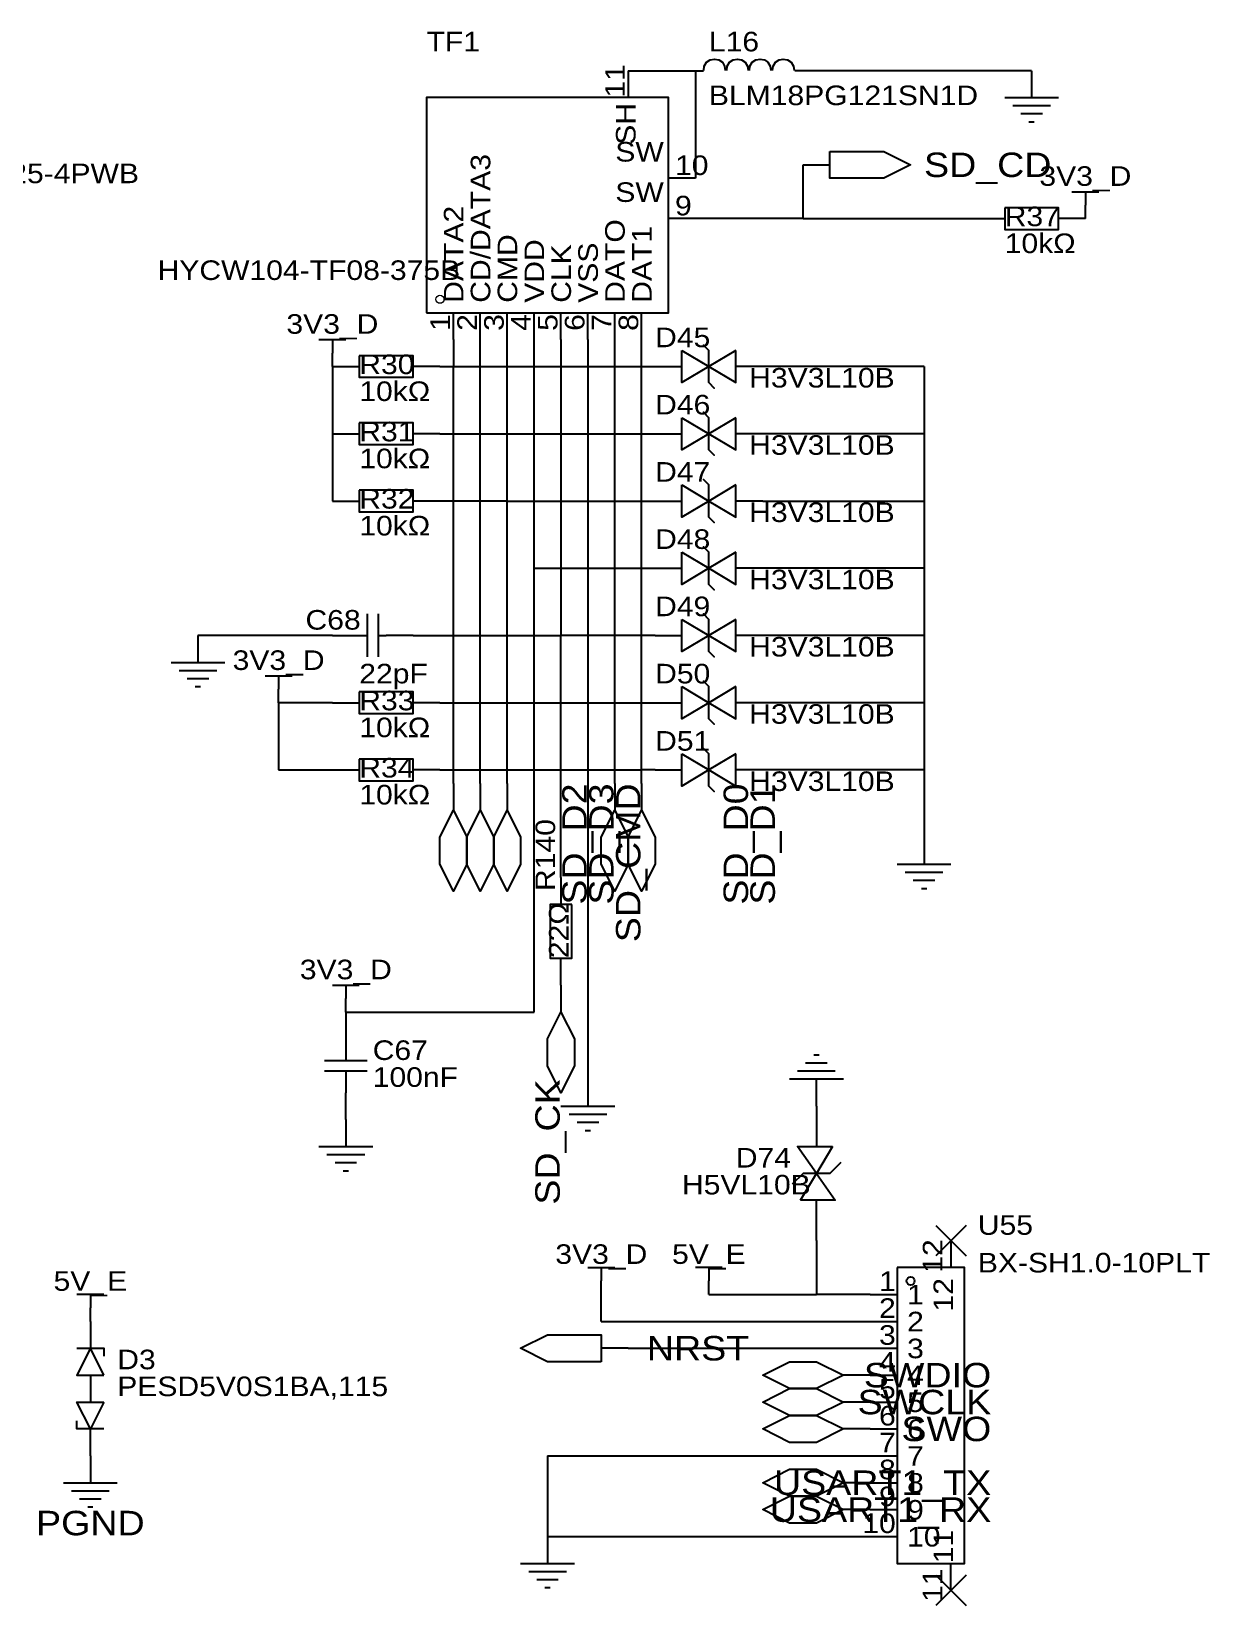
# Model space of a CAD drawing. Header units: millimetres. Extents: x 9 to 296, y 4 to 203.
# Drawn here: x 184.9 to 296.2, y 54.4 to 203.1 of the extents above; entities that cross this region are included whole.
import ezdxf
from ezdxf.enums import TextEntityAlignment as Align

# ---------------------------------------------------------------- set-up
doc = ezdxf.new("R2010")
doc.units = ezdxf.units.MM
doc.header["$MEASUREMENT"] = 0
doc.styles.get("Standard").update_dxf_attribs({"font": 'arial.ttf'})

msp = doc.modelspace()

# ---------------------------------------------------------------- linework, layer by layer
at = {"color": 1, "true_color": 0x880000}
for points in [[(241.3, 199.39), (241.3, 196.85)], [(247.65, 199.39), (248.41, 199.39)], [(257.81, 199.39), (257.05, 199.39)], [(279.4, 199.39), (279.4, 196.85)], [(257.81, 190.5), (260.35, 190.5)], [(247.65, 189.23), (245.11, 189.23)], [(284.48, 185.42), (284.48, 186.69)], [(247.65, 185.42), (245.11, 185.42)], [(274.32, 185.42), (276.86, 185.42)], [(284.48, 185.42), (281.94, 185.42)], [(224.79, 173.99), (224.79, 176.53)], [(227.33, 173.99), (227.33, 176.53)], [(229.87, 173.99), (229.87, 176.53)], [(232.41, 173.99), (232.41, 176.53)], [(234.95, 173.99), (234.95, 176.53)], [(237.49, 173.99), (237.49, 176.53)], [(240.03, 173.99), (240.03, 176.53)], [(242.57, 173.99), (242.57, 176.53)], [(213.36, 171.45), (213.36, 172.72)], [(213.36, 171.45), (215.9, 171.45)], [(223.52, 171.45), (220.98, 171.45)], [(243.84, 171.45), (246.38, 171.45)], [(254, 171.45), (251.46, 171.45)], [(213.36, 165.1), (215.9, 165.1)], [(223.52, 165.1), (220.98, 165.1)], [(243.84, 165.1), (246.38, 165.1)], [(254, 165.1), (251.46, 165.1)], [(213.36, 158.75), (215.9, 158.75)], [(223.52, 158.75), (220.98, 158.75)], [(243.84, 158.75), (246.38, 158.75)], [(254, 158.75), (251.46, 158.75)], [(243.84, 152.4), (246.38, 152.4)], [(254, 152.4), (251.46, 152.4)], [(200.66, 146.05), (200.66, 143.51)], [(213.36, 146.05), (215.9, 146.05)], [(220.98, 146.05), (218.44, 146.05)], [(243.84, 146.05), (246.38, 146.05)], [(254, 146.05), (251.46, 146.05)], [(208.28, 139.7), (208.28, 140.97)], [(213.36, 139.7), (215.9, 139.7)], [(223.52, 139.7), (220.98, 139.7)], [(243.84, 139.7), (246.38, 139.7)], [(254, 139.7), (251.46, 139.7)], [(213.36, 133.35), (215.9, 133.35)], [(223.52, 133.35), (220.98, 133.35)], [(243.84, 133.35), (246.38, 133.35)], [(254, 133.35), (251.46, 133.35)], [(224.79, 132.08), (224.79, 129.54)], [(227.33, 132.08), (227.33, 129.54)], [(229.87, 132.08), (229.87, 129.54)], [(240.03, 132.08), (240.03, 129.54)], [(242.57, 132.08), (242.57, 129.54)], [(269.24, 127), (269.24, 124.46)], [(234.95, 123.19), (234.95, 120.65)], [(234.95, 113.03), (234.95, 115.57)], [(234.95, 113.03), (234.95, 110.49)], [(214.63, 110.49), (214.63, 111.76)], [(214.63, 110.49), (214.63, 107.95)], [(237.49, 104.14), (237.49, 101.6)], [(259.08, 101.6), (259.08, 104.14)], [(214.63, 100.33), (214.63, 102.87)], [(259.08, 101.6), (259.08, 97.79)], [(214.63, 100.33), (214.63, 97.79)], [(259.08, 88.9), (259.08, 92.71)], [(271.78, 88.9), (271.78, 86.36)], [(238.76, 83.82), (238.76, 85.09)], [(248.92, 83.82), (248.92, 85.09)], [(264.16, 83.82), (266.7, 83.82)], [(190.5, 81.28), (190.5, 82.55)], [(190.5, 81.28), (190.5, 78.74)], [(264.16, 81.28), (266.7, 81.28)], [(241.3, 78.74), (238.76, 78.74)], [(264.16, 78.74), (266.7, 78.74)], [(264.16, 76.2), (261.62, 76.2)], [(264.16, 76.2), (266.7, 76.2)], [(264.16, 73.66), (261.62, 73.66)], [(264.16, 73.66), (266.7, 73.66)], [(190.5, 68.58), (190.5, 71.12)], [(264.16, 71.12), (261.62, 71.12)], [(264.16, 71.12), (266.7, 71.12)], [(190.5, 68.58), (190.5, 66.04)], [(264.16, 68.58), (266.7, 68.58)], [(264.16, 66.04), (261.62, 66.04)], [(264.16, 66.04), (266.7, 66.04)], [(264.16, 63.5), (261.62, 63.5)], [(264.16, 63.5), (266.7, 63.5)], [(233.68, 60.96), (233.68, 58.42)], [(264.16, 60.96), (266.7, 60.96)], [(271.78, 55.88), (271.78, 58.42)]]:
    msp.add_lwpolyline(points, dxfattribs=at)
at = {"color": 1, "true_color": 0x008800}
for points in [[(241.3, 199.39), (247.65, 199.39)], [(247.65, 199.39), (247.65, 189.23)], [(279.4, 199.39), (257.81, 199.39)], [(257.81, 185.42), (257.81, 190.5)], [(257.81, 185.42), (247.65, 185.42)], [(257.81, 185.42), (274.32, 185.42)], [(224.79, 173.99), (224.79, 171.45)], [(227.33, 165.1), (227.33, 173.99)], [(229.87, 158.75), (229.87, 173.99)], [(232.41, 152.4), (232.41, 173.99)], [(234.95, 173.99), (234.95, 146.05)], [(237.49, 173.99), (237.49, 104.14)], [(240.03, 139.7), (240.03, 173.99)], [(242.57, 133.35), (242.57, 173.99)], [(213.36, 171.45), (213.36, 165.1)], [(223.52, 171.45), (224.79, 171.45)], [(224.79, 132.08), (224.79, 171.45)], [(224.79, 171.45), (243.84, 171.45)], [(269.24, 171.45), (254, 171.45)], [(269.24, 171.45), (269.24, 165.1)], [(213.36, 165.1), (213.36, 158.75)], [(223.52, 165.1), (227.33, 165.1)], [(227.33, 165.1), (243.84, 165.1)], [(227.33, 132.08), (227.33, 165.1)], [(269.24, 165.1), (254, 165.1)], [(269.24, 165.1), (269.24, 158.75)], [(229.87, 158.75), (223.52, 158.75)], [(229.87, 158.75), (243.84, 158.75)], [(229.87, 132.08), (229.87, 158.75)], [(254, 158.75), (269.24, 158.75)], [(269.24, 158.75), (269.24, 152.4)], [(232.41, 152.4), (243.84, 152.4)], [(232.41, 110.49), (232.41, 152.4)], [(269.24, 152.4), (254, 152.4)], [(269.24, 152.4), (269.24, 146.05)], [(213.36, 146.05), (200.66, 146.05)], [(220.98, 146.05), (234.95, 146.05)], [(234.95, 123.19), (234.95, 146.05)], [(243.84, 146.05), (234.95, 146.05)], [(269.24, 146.05), (254, 146.05)], [(269.24, 146.05), (269.24, 139.7)], [(208.28, 139.7), (208.28, 133.35)], [(213.36, 139.7), (208.28, 139.7)], [(223.52, 139.7), (240.03, 139.7)], [(240.03, 139.7), (243.84, 139.7)], [(240.03, 132.08), (240.03, 139.7)], [(269.24, 139.7), (254, 139.7)], [(269.24, 139.7), (269.24, 133.35)], [(208.28, 133.35), (213.36, 133.35)], [(223.52, 133.35), (242.57, 133.35)], [(243.84, 133.35), (242.57, 133.35)], [(242.57, 132.08), (242.57, 133.35)], [(269.24, 133.35), (254, 133.35)], [(269.24, 133.35), (269.24, 127)], [(214.63, 110.49), (232.41, 110.49)], [(259.08, 88.9), (259.08, 83.82)], [(238.76, 81.28), (238.76, 83.82)], [(248.92, 83.82), (259.08, 83.82)], [(264.16, 83.82), (259.08, 83.82)], [(238.76, 81.28), (264.16, 81.28)], [(241.3, 78.74), (264.16, 78.74)], [(233.68, 68.58), (233.68, 60.96)], [(233.68, 68.58), (264.16, 68.58)], [(233.68, 60.96), (264.16, 60.96)]]:
    msp.add_lwpolyline(points, dxfattribs=at)
at = {"color": 1, "true_color": 0xa00000}
for points in [[(248.44, 199.4), (248.49, 199.82), (248.71, 200.18), (249.05, 200.41), (249.45, 200.49), (249.86, 200.41), (250.2, 200.18), (250.41, 199.82), (250.46, 199.4)], [(250.6, 199.41), (250.65, 199.82), (250.87, 200.18), (251.21, 200.41), (251.61, 200.49), (252.01, 200.41), (252.35, 200.18), (252.57, 199.82), (252.62, 199.4)], [(252.75, 199.41), (252.8, 199.82), (253.02, 200.18), (253.36, 200.41), (253.76, 200.49), (254.16, 200.41), (254.5, 200.18), (254.72, 199.82), (254.77, 199.4)], [(254.94, 199.41), (254.99, 199.82), (255.21, 200.18), (255.55, 200.41), (255.95, 200.49), (256.35, 200.41), (256.69, 200.18), (256.91, 199.82), (256.96, 199.4)], [(276.86, 196.85), (281.94, 196.85)], [(277.62, 196.09), (281.18, 196.09)], [(278.38, 195.33), (280.42, 195.33)], [(279.15, 194.56), (279.65, 194.56)], [(283.21, 187.96), (285.75, 187.96)], [(284.48, 187.96), (284.48, 186.69)], [(212.09, 173.99), (214.63, 173.99)], [(213.36, 173.99), (213.36, 172.72)], [(248.92, 169.93), (248.92, 172.97)], [(248.92, 163.58), (248.92, 166.62)], [(248.92, 157.23), (248.92, 160.27)], [(248.92, 150.88), (248.92, 153.92)], [(216.66, 148.08), (216.66, 144.02)], [(217.68, 148.08), (217.68, 144.02)], [(248.92, 144.53), (248.92, 147.57)], [(215.9, 146.05), (216.66, 146.05)], [(217.68, 146.05), (218.44, 146.05)], [(198.12, 143.51), (203.2, 143.51)], [(198.88, 142.75), (202.44, 142.75)], [(199.64, 141.99), (201.68, 141.99)], [(200.41, 141.22), (200.91, 141.22)], [(207.01, 142.24), (209.55, 142.24)], [(208.28, 142.24), (208.28, 140.97)], [(248.92, 138.18), (248.92, 141.22)], [(248.92, 131.83), (248.92, 134.87)], [(266.7, 124.46), (271.78, 124.46)], [(267.46, 123.7), (271.02, 123.7)], [(268.22, 122.94), (270.26, 122.94)], [(268.99, 122.17), (269.49, 122.17)], [(213.36, 113.03), (215.9, 113.03)], [(214.63, 113.03), (214.63, 111.76)], [(214.63, 107.95), (214.63, 105.92)], [(212.6, 105.92), (216.66, 105.92)], [(260.1, 105.66), (258.06, 105.66)], [(259.33, 106.43), (258.83, 106.43)], [(216.66, 104.9), (212.6, 104.9)], [(214.63, 104.9), (214.63, 102.87)], [(261.62, 104.14), (256.54, 104.14)], [(260.86, 104.9), (257.3, 104.9)], [(234.95, 101.6), (240.03, 101.6)], [(235.71, 100.84), (239.27, 100.84)], [(236.47, 100.08), (238.51, 100.08)], [(237.24, 99.31), (237.74, 99.31)], [(212.09, 97.79), (217.17, 97.79)], [(212.85, 97.03), (216.41, 97.03)], [(213.61, 96.27), (215.65, 96.27)], [(214.38, 95.5), (214.88, 95.5)], [(261.37, 96.27), (260.35, 95.25), (257.81, 95.25), (256.79, 94.23)], [(237.49, 86.36), (240.03, 86.36)], [(238.76, 86.36), (238.76, 85.09)], [(250.19, 86.36), (247.65, 86.36)], [(248.92, 86.36), (248.92, 85.09)], [(191.77, 83.82), (189.23, 83.82)], [(190.5, 83.82), (190.5, 82.55)], [(189.23, 78.74), (191.77, 78.74), (191.77, 77.98)], [(190.5, 76.2), (190.5, 73.66)], [(191.77, 71.12), (189.23, 71.12), (189.23, 71.88)], [(187.96, 66.04), (193.04, 66.04)], [(188.72, 65.28), (192.28, 65.28)], [(189.48, 64.52), (191.52, 64.52)], [(190.25, 63.75), (190.75, 63.75)], [(231.14, 58.42), (236.22, 58.42)], [(231.9, 57.66), (235.46, 57.66)], [(232.66, 56.9), (234.7, 56.9)], [(233.43, 56.13), (233.93, 56.13)]]:
    msp.add_lwpolyline(points, dxfattribs=at)
for points in [[(222.25, 176.53), (245.11, 176.53), (245.11, 196.85), (222.25, 196.85)], [(260.35, 191.77), (265.43, 191.77), (267.97, 190.5), (265.43, 189.23), (260.35, 189.23)], [(276.86, 186.44), (276.86, 184.4), (281.94, 184.4), (281.94, 186.44)], [(215.9, 172.47), (215.9, 170.43), (220.98, 170.43), (220.98, 172.47)], [(246.38, 172.97), (248.92, 171.45), (246.38, 169.93)], [(248.92, 172.97), (248.41, 173.48)], [(251.46, 172.97), (248.92, 171.45), (251.46, 169.93)], [(248.92, 169.93), (249.43, 169.42)], [(246.38, 166.62), (248.92, 165.1), (246.38, 163.58)], [(248.92, 166.62), (248.41, 167.13)], [(251.46, 166.62), (248.92, 165.1), (251.46, 163.58)], [(215.9, 166.12), (215.9, 164.08), (220.98, 164.08), (220.98, 166.12)], [(248.92, 163.58), (249.43, 163.07)], [(248.92, 160.27), (248.41, 160.78)], [(215.9, 159.77), (215.9, 157.73), (220.98, 157.73), (220.98, 159.77)], [(246.38, 160.27), (248.92, 158.75), (246.38, 157.23)], [(251.46, 160.27), (248.92, 158.75), (251.46, 157.23)], [(248.92, 157.23), (249.43, 156.72)], [(246.38, 153.92), (248.92, 152.4), (246.38, 150.88)], [(248.92, 153.92), (248.41, 154.43)], [(251.46, 153.92), (248.92, 152.4), (251.46, 150.88)], [(248.92, 150.88), (249.43, 150.37)], [(246.38, 147.57), (248.92, 146.05), (246.38, 144.53)], [(248.92, 147.57), (248.41, 148.08)], [(251.46, 147.57), (248.92, 146.05), (251.46, 144.53)], [(248.92, 144.53), (249.43, 144.02)], [(246.38, 141.22), (248.92, 139.7), (246.38, 138.18)], [(248.92, 141.22), (248.41, 141.73)], [(251.46, 141.22), (248.92, 139.7), (251.46, 138.18)], [(215.9, 140.72), (215.9, 138.68), (220.98, 138.68), (220.98, 140.72)], [(248.92, 138.18), (249.43, 137.67)], [(248.92, 134.87), (248.41, 135.38)], [(215.9, 134.37), (215.9, 132.33), (220.98, 132.33), (220.98, 134.37)], [(246.38, 134.87), (248.92, 133.35), (246.38, 131.83)], [(251.46, 134.87), (248.92, 133.35), (251.46, 131.83)], [(248.92, 131.83), (249.43, 131.32)], [(224.79, 129.54), (226.06, 127), (226.06, 124.46), (224.79, 121.92), (223.52, 124.46), (223.52, 127)], [(227.33, 129.54), (228.6, 127), (228.6, 124.46), (227.33, 121.92), (226.06, 124.46), (226.06, 127)], [(229.87, 129.54), (231.14, 127), (231.14, 124.46), (229.87, 121.92), (228.6, 124.46), (228.6, 127)], [(240.03, 129.54), (241.3, 127), (241.3, 124.46), (240.03, 121.92), (238.76, 124.46), (238.76, 127)], [(242.57, 129.54), (243.84, 127), (243.84, 124.46), (242.57, 121.92), (241.3, 124.46), (241.3, 127)], [(235.97, 120.65), (233.93, 120.65), (233.93, 115.57), (235.97, 115.57)], [(234.95, 110.49), (236.22, 107.95), (236.22, 105.41), (234.95, 102.87), (233.68, 105.41), (233.68, 107.95)], [(260.6, 97.79), (259.08, 95.25), (257.3, 97.79)], [(257.56, 92.71), (259.08, 95.25), (260.86, 92.71)], [(266.7, 86.36), (266.7, 58.42), (273.05, 58.42), (273.05, 86.36)], [(238.76, 77.47), (233.68, 77.47), (231.14, 78.74), (233.68, 80.01), (238.76, 80.01)], [(191.77, 76.2), (190.5, 78.74), (189.23, 76.2)], [(261.62, 76.2), (259.08, 74.93), (256.54, 74.93), (254, 76.2), (256.54, 77.47), (259.08, 77.47)], [(261.62, 73.66), (259.08, 72.39), (256.54, 72.39), (254, 73.66), (256.54, 74.93), (259.08, 74.93)], [(191.77, 73.66), (190.5, 71.12), (189.23, 73.66)], [(261.62, 71.12), (259.08, 69.85), (256.54, 69.85), (254, 71.12), (256.54, 72.39), (259.08, 72.39)], [(261.62, 66.04), (259.08, 64.77), (256.54, 64.77), (254, 66.04), (256.54, 67.31), (259.08, 67.31)], [(261.62, 63.5), (259.08, 62.23), (256.54, 62.23), (254, 63.5), (256.54, 64.77), (259.08, 64.77)]]:
    msp.add_lwpolyline(points, close=True, dxfattribs=at)
at = {"color": 1, "true_color": 0x33cc33}
for points in [[(273.22, 90.34), (270.34, 87.46)], [(270.34, 90.34), (273.22, 87.46)], [(273.22, 57.32), (270.34, 54.44)], [(270.34, 57.32), (273.22, 54.44)]]:
    msp.add_lwpolyline(points, dxfattribs=at)
at = {"color": 1, "lineweight": 0, "true_color": 0xa00000}
msp.add_circle((223.52, 177.8), 0.381, dxfattribs=at)
at = {"true_color": 0xa00000}
msp.add_ellipse((267.97, 85.09), major_axis=(0.381, 0), ratio=1, dxfattribs=at)

# ---------------------------------------------------------------- texts
at = {"color": 1, "true_color": 0x000080, "width": 1.1}
for s, height, p in [('TF1', 1.849, (222.25, 200.66)), ('L16', 1.849, (248.92, 200.66)), ('BLM18PG121SN1D', 1.8491, (248.92, 195.58)), ('WAFER-GH1.25-4PWB', 1.8491, (165.1, 188.21)), ('R37', 1.849, (276.86, 184.15)), ('10kΩ', 1.849, (276.86, 181.61)), ('HYCW104-TF08-375B', 1.8491, (196.85, 179.07)), ('D45', 1.849, (243.84, 172.72)), ('R30', 1.849, (215.9, 170.18)), ('H3V3L10B', 1.849, (252.73, 168.91)), ('10kΩ', 1.849, (215.9, 167.64)), ('D46', 1.849, (243.84, 166.37)), ('R31', 1.849, (215.9, 163.83)), ('10kΩ', 1.849, (215.9, 161.29)), ('H3V3L10B', 1.849, (252.73, 162.56)), ('D47', 1.849, (243.84, 160.02)), ('R32', 1.849, (215.9, 157.48)), ('H3V3L10B', 1.849, (252.73, 156.21)), ('10kΩ', 1.849, (215.9, 154.94)), ('D48', 1.849, (243.84, 153.67)), ('H3V3L10B', 1.849, (252.73, 149.86)), ('D49', 1.849, (243.84, 147.32)), ('C68', 1.849, (210.82, 146.05)), ('H3V3L10B', 1.849, (252.73, 143.51)), ('22pF', 1.849, (215.9, 140.97)), ('D50', 1.849, (243.84, 140.97)), ('R33', 1.849, (215.9, 138.43)), ('10kΩ', 1.849, (215.9, 135.89)), ('H3V3L10B', 1.849, (252.73, 137.16)), ('D51', 1.849, (243.84, 134.62)), ('R34', 1.849, (215.9, 132.08)), ('H3V3L10B', 1.849, (252.73, 130.81)), ('10kΩ', 1.849, (215.9, 129.54)), ('C67', 1.849, (217.17, 105.41)), ('100nF', 1.849, (217.17, 102.87)), ('D74', 1.849, (251.46, 95.25)), ('H5VL10B', 1.849, (246.38, 92.71)), ('U55', 1.849, (274.32, 88.9)), ('BX-SH1.0-10PLT', 1.8491, (274.32, 85.34)), ('D3', 1.849, (193.04, 76.2)), ('PESD5V0S1BA,115', 1.8491, (193.04, 73.66))]:
    msp.add_text(s, height=height, dxfattribs=at).set_placement(p, align=Align.BOTTOM_LEFT)
at = {"color": 1, "true_color": 0x000000, "width": 1.1}
for s, p in [('11', (241.53, 196.85)), ('CD/DATA3', (228.83, 177.47)), ('DATA2', (226.29, 177.47)), ('DATO', (241.53, 177.47)), ('DAT1', (244.07, 177.47)), ('CMD', (231.37, 177.47)), ('VDD', (233.91, 177.47)), ('CLK', (236.45, 177.47)), ('VSS', (238.99, 177.47)), ('12', (271.53, 85.87)), ('11', (272.54, 58.44))]:
    msp.add_text(s, height=1.849, rotation=90, dxfattribs=at).set_placement(p, align=Align.BOTTOM_LEFT)
for s, height, p in [('SH', 1.849, (242.55, 196.34)), ('1', 1.85, (225.02, 176.4)), ('2', 1.85, (227.56, 176.4)), ('3', 1.85, (230.1, 176.4)), ('4', 1.85, (232.64, 176.4)), ('5', 1.85, (235.18, 176.4)), ('6', 1.85, (237.72, 176.4)), ('7', 1.85, (240.26, 176.4)), ('8', 1.85, (242.8, 176.4)), ('12', 1.849, (272.54, 85.37)), ('11', 1.849, (271.53, 57.93))]:
    msp.add_text(s, height=height, rotation=90, dxfattribs=at).set_placement(p, align=Align.BOTTOM_RIGHT)
for s, height, p in [('SW', 1.849, (244.66, 190.25)), ('SW', 1.849, (244.66, 186.44)), ('1', 1.85, (266.57, 83.59)), ('2', 1.85, (266.57, 81.05)), ('3', 1.85, (266.57, 78.51)), ('4', 1.85, (266.57, 75.97)), ('5', 1.85, (266.57, 73.43)), ('6', 1.85, (266.57, 70.89)), ('7', 1.85, (266.57, 68.35)), ('8', 1.85, (266.57, 65.81)), ('9', 1.85, (266.57, 63.27)), ('10', 1.849, (266.57, 60.73))]:
    msp.add_text(s, height=height, dxfattribs=at).set_placement(p, align=Align.BOTTOM_RIGHT)
for s, height, p in [('10', 1.849, (245.72, 188.98)), ('9', 1.85, (245.72, 185.17)), ('1', 1.85, (267.64, 82.32)), ('2', 1.85, (267.64, 79.78)), ('3', 1.85, (267.64, 77.24)), ('4', 1.85, (267.64, 74.7)), ('5', 1.85, (267.64, 72.16)), ('6', 1.85, (267.64, 69.62)), ('7', 1.85, (267.64, 67.08)), ('8', 1.85, (267.64, 64.54)), ('9', 1.85, (267.64, 62)), ('10', 1.849, (267.64, 59.46))]:
    msp.add_text(s, height=height, dxfattribs=at).set_placement(p, align=Align.BOTTOM_LEFT)
at = {"color": 1, "true_color": 0x000080, "width": 1.1}
msp.add_text('SD_CD', height=2.311, dxfattribs=at).set_placement((269.24, 190.5), align=Align.MIDDLE_LEFT)
msp.add_text('SD_CD', height=2.311, dxfattribs=at).set_placement((269.24, 190.5), align=Align.MIDDLE_LEFT)
for p in [(284.48, 187.96), (284.48, 187.96), (213.36, 173.99), (213.36, 173.99), (208.28, 142.24), (208.28, 142.24), (214.63, 113.03), (214.63, 113.03)]:
    msp.add_text('3V3_D', height=1.849, dxfattribs=at).set_placement(p, align=Align.BOTTOM_CENTER)
for s, p in [('SD_D2', (236.22, 132.08)), ('SD_D2', (236.22, 132.08)), ('SD_D3', (238.76, 132.08)), ('SD_D3', (238.76, 132.08)), ('SD_CMD', (241.3, 132.08)), ('SD_CMD', (241.3, 132.08)), ('SD_D0', (251.46, 132.08)), ('SD_D0', (251.46, 132.08)), ('SD_D1', (254, 132.08)), ('SD_D1', (254, 132.08)), ('SD_CK', (233.68, 104.14)), ('SD_CK', (233.68, 104.14))]:
    msp.add_text(s, height=2.311, rotation=90, dxfattribs=at).set_placement(p, align=Align.MIDDLE_RIGHT)
for s, p in [('R140', (234.95, 121.92)), ('22Ω', (236.22, 115.57))]:
    msp.add_text(s, height=1.849, rotation=90, dxfattribs=at).set_placement(p, align=Align.BOTTOM_LEFT)
for s, height, p in [('3V3_D', 1.849, (238.76, 87.63)), ('3V3_D', 1.849, (238.76, 87.63)), ('5V_E', 1.849, (248.92, 87.63)), ('5V_E', 1.849, (248.92, 87.63)), ('5V_E', 1.849, (190.5, 85.09)), ('5V_E', 1.849, (190.5, 85.09)), ('PGND', 2.311, (190.5, 62.23)), ('PGND', 2.311, (190.5, 62.23))]:
    msp.add_text(s, height=height, dxfattribs=at).set_placement(p, align=Align.MIDDLE_CENTER)
for s, p in [('NRST', (252.73, 78.74)), ('NRST', (252.73, 78.74)), ('SWDIO', (275.59, 76.2)), ('SWDIO', (275.59, 76.2)), ('SWCLK', (275.59, 73.66)), ('SWCLK', (275.59, 73.66)), ('SWO', (275.59, 71.12)), ('SWO', (275.59, 71.12)), ('USART1_TX', (275.59, 66.04)), ('USART1_TX', (275.59, 66.04)), ('USART1_RX', (275.59, 63.5)), ('USART1_RX', (275.59, 63.5))]:
    msp.add_text(s, height=2.311, dxfattribs=at).set_placement(p, align=Align.MIDDLE_RIGHT)

doc.saveas('drawing.dxf')
